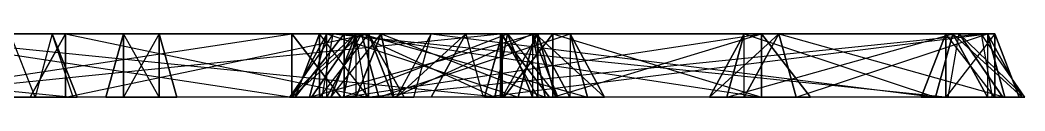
# Model space of a CAD drawing. Extents: x -3500 to 3500, y -22 to 22.
# Drawn here: x -1629.67 to -1591.93, y 19.69 to 22.05 of the extents above; entities that cross this region are included whole.
import ezdxf

# ---------------------------------------------------------------- set-up
doc = ezdxf.new("R2010")
doc.units = 0
doc.layers.add('UB3D', color=1, linetype='CONTINUOUS')

msp = doc.modelspace()

# ---------------------------------------------------------------- linework, layer by layer
at = {"layer": 'UB3D', "color": 2}
for points in [[(-1651.196142, 19.685039, 1291.808307), (-1651.984803, 22.047244, 1291.337205), (-1627.679094, 19.685039, 1252.438228)], [(-1651.984803, 22.047244, 1291.337205), (-1627.679094, 19.685039, 1252.438228), (-1628.467756, 22.047244, 1251.967126)], [(-1651.984803, 22.047244, 1291.337205), (-1630.045, 22.047244, 1251.025), (-1628.467756, 22.047244, 1251.967126)], [(-1635.13563, 22.047244, 1360.813661), (-1635.13563, 19.685039, 1359.895039), (-1611.618583, 22.047244, 1360.813661)], [(-1635.13563, 19.685039, 1359.895039), (-1611.618583, 22.047244, 1360.813661), (-1611.618583, 19.685039, 1359.895039)], [(-1635.13563, 19.685039, 1363.569528), (-1635.13563, 22.047244, 1362.650906), (-1611.618583, 19.685039, 1363.569528)], [(-1635.13563, 22.047244, 1362.650906), (-1611.618583, 19.685039, 1363.569528), (-1611.618583, 22.047244, 1362.650906)], [(-1635.13563, 22.047244, 1360.813661), (-1635.13563, 22.047244, 1362.650906), (-1611.618583, 22.047244, 1360.813661)], [(-1635.13563, 22.047244, 1362.650906), (-1611.618583, 22.047244, 1360.813661), (-1611.618583, 22.047244, 1362.650906)], [(-1635.13563, 22.047244, 1380.498701), (-1635.13563, 19.685039, 1379.580079), (-1619.457598, 22.047244, 1380.498701)], [(-1635.13563, 19.685039, 1379.580079), (-1619.457598, 22.047244, 1380.498701), (-1619.457598, 19.685039, 1379.580079)], [(-1635.13563, 19.685039, 1383.254567), (-1635.13563, 22.047244, 1382.335945), (-1619.457598, 19.685039, 1383.254567)], [(-1635.13563, 22.047244, 1382.335945), (-1619.457598, 19.685039, 1383.254567), (-1619.457598, 22.047244, 1382.335945)], [(-1635.13563, 22.047244, 1380.498701), (-1635.13563, 22.047244, 1382.335945), (-1619.457598, 22.047244, 1380.498701)], [(-1635.13563, 22.047244, 1382.335945), (-1619.457598, 22.047244, 1380.498701), (-1619.457598, 22.047244, 1382.335945)], [(-1630.045, 22.047244, 1251.025), (-1630.833661, 19.685039, 1250.553898), (-1629.102835, 19.685039, 1249.447717)], [(-1630.045, 22.047244, 1251.025), (-1628.467756, 22.047244, 1251.967126), (-1629.102835, 19.685039, 1249.447717)], [(-1629.288898, 19.685039, -1529.238071), (-1627.955591, 22.047244, -1529.238071), (-1627.955591, 19.685039, -1529.904724)], [(-1629.288898, 19.685039, -1527.904764), (-1627.955591, 19.685039, -1527.23811), (-1627.955591, 22.047244, -1527.904764)], [(-1629.288898, 19.685039, -1529.238071), (-1629.288898, 19.685039, -1527.904764), (-1627.955591, 22.047244, -1529.238071)], [(-1629.288898, 19.685039, -1527.904764), (-1627.955591, 22.047244, -1529.238071), (-1627.955591, 22.047244, -1527.904764)], [(-1629.288898, 19.685039, -1557.809488), (-1627.955591, 22.047244, -1557.809488), (-1627.955591, 19.685039, -1558.476142)], [(-1629.288898, 19.685039, -1556.476181), (-1627.955591, 19.685039, -1555.809528), (-1627.955591, 22.047244, -1556.476181)], [(-1629.288898, 19.685039, -1557.809488), (-1629.288898, 19.685039, -1556.476181), (-1627.955591, 22.047244, -1557.809488)], [(-1629.288898, 19.685039, -1556.476181), (-1627.955591, 22.047244, -1557.809488), (-1627.955591, 22.047244, -1556.476181)], [(-1628.467756, 22.047244, 1251.967126), (-1629.102835, 19.685039, 1249.447717), (-1627.525591, 19.685039, 1250.389843)], [(-1627.679094, 19.685039, 1252.438228), (-1628.467756, 22.047244, 1251.967126), (-1627.525591, 19.685039, 1250.389843)], [(-1627.955591, 22.047244, -1529.238071), (-1627.955591, 19.685039, -1529.904724), (-1616.577795, 22.047244, -1529.238071)], [(-1627.955591, 19.685039, -1529.904724), (-1616.577795, 22.047244, -1529.238071), (-1616.577795, 19.685039, -1529.904724)], [(-1627.955591, 19.685039, -1527.23811), (-1627.955591, 22.047244, -1527.904764), (-1616.577795, 19.685039, -1527.23811)], [(-1627.955591, 22.047244, -1527.904764), (-1616.577795, 19.685039, -1527.23811), (-1616.577795, 22.047244, -1527.904764)], [(-1627.955591, 22.047244, -1529.238071), (-1627.955591, 22.047244, -1527.904764), (-1616.577795, 22.047244, -1529.238071)], [(-1627.955591, 22.047244, -1527.904764), (-1616.577795, 22.047244, -1529.238071), (-1616.577795, 22.047244, -1527.904764)], [(-1627.955591, 22.047244, -1557.809488), (-1627.955591, 19.685039, -1558.476142), (-1616.577795, 22.047244, -1557.809488)], [(-1627.955591, 19.685039, -1558.476142), (-1616.577795, 22.047244, -1557.809488), (-1616.577795, 19.685039, -1558.476142)], [(-1627.955591, 19.685039, -1555.809528), (-1627.955591, 22.047244, -1556.476181), (-1616.577795, 19.685039, -1555.809528)], [(-1627.955591, 22.047244, -1556.476181), (-1616.577795, 19.685039, -1555.809528), (-1616.577795, 22.047244, -1556.476181)], [(-1627.955591, 22.047244, -1557.809488), (-1627.955591, 22.047244, -1556.476181), (-1616.577795, 22.047244, -1557.809488)], [(-1627.955591, 22.047244, -1556.476181), (-1616.577795, 22.047244, -1557.809488), (-1616.577795, 22.047244, -1556.476181)], [(-1625.777795, 19.685039, -1527.23811), (-1625.777795, 22.047244, -1528.571417), (-1626.444449, 19.685039, -1528.571417)], [(-1625.777795, 22.047244, -1528.571417), (-1626.444449, 19.685039, -1528.571417), (-1625.777795, 22.047244, -1557.142835)], [(-1626.444449, 19.685039, -1528.571417), (-1625.777795, 22.047244, -1557.142835), (-1626.444449, 19.685039, -1557.142835)], [(-1625.777795, 22.047244, -1557.142835), (-1626.444449, 19.685039, -1557.142835), (-1625.777795, 19.685039, -1558.476142)], [(-1625.777795, 19.685039, -1527.23811), (-1624.444488, 19.685039, -1527.23811), (-1625.777795, 22.047244, -1528.571417)], [(-1624.444488, 19.685039, -1527.23811), (-1625.777795, 22.047244, -1528.571417), (-1624.444488, 22.047244, -1528.571417)], [(-1625.777795, 22.047244, -1528.571417), (-1624.444488, 22.047244, -1528.571417), (-1625.777795, 22.047244, -1557.142835)], [(-1624.444488, 22.047244, -1528.571417), (-1625.777795, 22.047244, -1557.142835), (-1624.444488, 22.047244, -1557.142835)], [(-1625.777795, 22.047244, -1557.142835), (-1624.444488, 22.047244, -1557.142835), (-1625.777795, 19.685039, -1558.476142)], [(-1624.444488, 22.047244, -1557.142835), (-1625.777795, 19.685039, -1558.476142), (-1624.444488, 19.685039, -1558.476142)], [(-1624.444488, 19.685039, -1527.23811), (-1623.777835, 19.685039, -1528.571417), (-1624.444488, 22.047244, -1528.571417)], [(-1623.777835, 19.685039, -1528.571417), (-1624.444488, 22.047244, -1528.571417), (-1623.777835, 19.685039, -1557.142835)], [(-1624.444488, 22.047244, -1528.571417), (-1623.777835, 19.685039, -1557.142835), (-1624.444488, 22.047244, -1557.142835)], [(-1623.777835, 19.685039, -1557.142835), (-1624.444488, 22.047244, -1557.142835), (-1624.444488, 19.685039, -1558.476142)], [(-1619.551929, 19.685039, 1216.059291), (-1618.322402, 19.685039, 1217.704803), (-1617.910118, 22.047244, 1216.883858)], [(-1618.727362, 19.685039, 1214.417559), (-1619.551929, 19.685039, 1216.059291), (-1617.085551, 22.047244, 1215.242126)], [(-1619.551929, 19.685039, 1216.059291), (-1617.085551, 22.047244, 1215.242126), (-1617.910118, 22.047244, 1216.883858)], [(-1619.457598, 22.047244, 1380.498701), (-1619.457598, 19.685039, 1379.580079), (-1617.620354, 19.685039, 1380.498701)], [(-1619.457598, 19.685039, 1383.254567), (-1619.457598, 22.047244, 1382.335945), (-1617.620354, 19.685039, 1382.335945)], [(-1619.457598, 22.047244, 1380.498701), (-1619.457598, 22.047244, 1382.335945), (-1617.620354, 19.685039, 1380.498701)], [(-1619.457598, 22.047244, 1382.335945), (-1617.620354, 19.685039, 1380.498701), (-1617.620354, 19.685039, 1382.335945)], [(-1619.445039, 19.685039, 1227.220118), (-1618.799843, 19.685039, 1229.170236), (-1618.148819, 22.047244, 1228.522126)], [(-1618.143071, 19.685039, 1225.923898), (-1619.445039, 19.685039, 1227.220118), (-1616.84685, 22.047244, 1227.225906)], [(-1619.445039, 19.685039, 1227.220118), (-1616.84685, 22.047244, 1227.225906), (-1618.148819, 22.047244, 1228.522126)], [(-1619.445039, 19.685039, 1216.71689), (-1618.148819, 22.047244, 1215.414882), (-1618.799843, 19.685039, 1214.766772)], [(-1619.445039, 19.685039, 1216.71689), (-1618.143071, 19.685039, 1218.01311), (-1618.148819, 22.047244, 1215.414882)], [(-1619.445039, 19.685039, 1337.456339), (-1618.799843, 19.685039, 1339.406457), (-1618.148819, 22.047244, 1338.758346)], [(-1618.143071, 19.685039, 1336.160118), (-1619.445039, 19.685039, 1337.456339), (-1616.84685, 22.047244, 1337.462126)], [(-1619.445039, 19.685039, 1337.456339), (-1616.84685, 22.047244, 1337.462126), (-1618.148819, 22.047244, 1338.758346)], [(-1619.445039, 19.685039, 1326.95311), (-1618.148819, 22.047244, 1325.651102), (-1618.799843, 19.685039, 1325.002992)], [(-1619.445039, 19.685039, 1326.95311), (-1618.143071, 19.685039, 1328.249331), (-1618.148819, 22.047244, 1325.651102)], [(-1618.416457, 19.685039, 1292.703386), (-1618.416457, 22.047244, 1290.866142), (-1619.335079, 19.685039, 1290.866142)], [(-1618.416457, 22.047244, 1290.866142), (-1619.335079, 19.685039, 1290.866142), (-1618.416457, 22.047244, 1251.496063)], [(-1619.335079, 19.685039, 1290.866142), (-1618.416457, 22.047244, 1251.496063), (-1619.335079, 19.685039, 1251.496063)], [(-1618.416457, 22.047244, 1251.496063), (-1619.335079, 19.685039, 1251.496063), (-1618.416457, 19.685039, 1249.658819)], [(-1619.335079, 19.685039, 1250.577441), (-1617.497835, 22.047244, 1250.577441), (-1617.497835, 19.685039, 1249.658819)], [(-1619.335079, 19.685039, 1252.414685), (-1617.497835, 19.685039, 1253.333307), (-1617.497835, 22.047244, 1252.414685)], [(-1619.335079, 19.685039, 1250.577441), (-1619.335079, 19.685039, 1252.414685), (-1617.497835, 22.047244, 1250.577441)], [(-1619.335079, 19.685039, 1252.414685), (-1617.497835, 22.047244, 1250.577441), (-1617.497835, 22.047244, 1252.414685)], [(-1619.335079, 19.685039, 1270.26248), (-1617.497835, 22.047244, 1270.26248), (-1617.497835, 19.685039, 1269.343858)], [(-1619.335079, 19.685039, 1272.099724), (-1617.497835, 19.685039, 1273.018346), (-1617.497835, 22.047244, 1272.099724)], [(-1619.335079, 19.685039, 1270.26248), (-1619.335079, 19.685039, 1272.099724), (-1617.497835, 22.047244, 1270.26248)], [(-1619.335079, 19.685039, 1272.099724), (-1617.497835, 22.047244, 1270.26248), (-1617.497835, 22.047244, 1272.099724)], [(-1618.416457, 19.685039, 1339.94748), (-1618.416457, 22.047244, 1338.110236), (-1619.335079, 19.685039, 1338.110236)], [(-1618.416457, 22.047244, 1338.110236), (-1619.335079, 19.685039, 1338.110236), (-1618.416457, 22.047244, 1326.299213)], [(-1619.335079, 19.685039, 1338.110236), (-1618.416457, 22.047244, 1326.299213), (-1619.335079, 19.685039, 1326.299213)], [(-1618.416457, 22.047244, 1326.299213), (-1619.335079, 19.685039, 1326.299213), (-1618.416457, 19.685039, 1324.461969)], [(-1618.799843, 19.685039, 1229.170236), (-1618.148819, 22.047244, 1228.522126), (-1610.960827, 19.685039, 1237.044252)], [(-1618.148819, 22.047244, 1215.414882), (-1618.799843, 19.685039, 1214.766772), (-1610.309803, 22.047244, 1207.540866)], [(-1618.799843, 19.685039, 1214.766772), (-1610.309803, 22.047244, 1207.540866), (-1610.960827, 19.685039, 1206.892756)], [(-1618.799843, 19.685039, 1339.406457), (-1618.148819, 22.047244, 1338.758346), (-1610.960827, 19.685039, 1347.280472)], [(-1618.148819, 22.047244, 1325.651102), (-1618.799843, 19.685039, 1325.002992), (-1610.309803, 22.047244, 1317.777087)], [(-1618.799843, 19.685039, 1325.002992), (-1610.309803, 22.047244, 1317.777087), (-1610.960827, 19.685039, 1317.128976)], [(-1618.727362, 19.685039, 1214.417559), (-1617.085551, 22.047244, 1215.242126), (-1616.673268, 19.685039, 1214.421181)], [(-1618.416457, 19.685039, 1292.703386), (-1616.579213, 19.685039, 1292.703386), (-1618.416457, 22.047244, 1290.866142)], [(-1616.579213, 19.685039, 1292.703386), (-1618.416457, 22.047244, 1290.866142), (-1616.579213, 22.047244, 1290.866142)], [(-1618.416457, 22.047244, 1290.866142), (-1616.579213, 22.047244, 1290.866142), (-1618.416457, 22.047244, 1251.496063)], [(-1616.579213, 22.047244, 1290.866142), (-1618.416457, 22.047244, 1251.496063), (-1616.579213, 22.047244, 1251.496063)], [(-1618.416457, 22.047244, 1251.496063), (-1616.579213, 22.047244, 1251.496063), (-1618.416457, 19.685039, 1249.658819)], [(-1616.579213, 22.047244, 1251.496063), (-1618.416457, 19.685039, 1249.658819), (-1616.579213, 19.685039, 1249.658819)], [(-1618.416457, 19.685039, 1339.94748), (-1616.579213, 19.685039, 1339.94748), (-1618.416457, 22.047244, 1338.110236)], [(-1616.579213, 19.685039, 1339.94748), (-1618.416457, 22.047244, 1338.110236), (-1616.579213, 22.047244, 1338.110236)], [(-1618.416457, 22.047244, 1338.110236), (-1616.579213, 22.047244, 1338.110236), (-1618.416457, 22.047244, 1326.299213)], [(-1616.579213, 22.047244, 1338.110236), (-1618.416457, 22.047244, 1326.299213), (-1616.579213, 22.047244, 1326.299213)], [(-1618.416457, 22.047244, 1326.299213), (-1616.579213, 22.047244, 1326.299213), (-1618.416457, 19.685039, 1324.461969)], [(-1616.579213, 22.047244, 1326.299213), (-1618.416457, 19.685039, 1324.461969), (-1616.579213, 19.685039, 1324.461969)], [(-1618.322402, 19.685039, 1217.704803), (-1617.910118, 22.047244, 1216.883858), (-1594.805354, 19.685039, 1229.515827)], [(-1618.148819, 22.047244, 1228.522126), (-1610.960827, 19.685039, 1237.044252), (-1610.309803, 22.047244, 1236.396142)], [(-1616.84685, 22.047244, 1227.225906), (-1618.148819, 22.047244, 1228.522126), (-1609.007835, 22.047244, 1235.099921)], [(-1618.148819, 22.047244, 1228.522126), (-1609.007835, 22.047244, 1235.099921), (-1610.309803, 22.047244, 1236.396142)], [(-1618.143071, 19.685039, 1218.01311), (-1618.148819, 22.047244, 1215.414882), (-1616.84685, 22.047244, 1216.711102)], [(-1618.148819, 22.047244, 1215.414882), (-1616.84685, 22.047244, 1216.711102), (-1610.309803, 22.047244, 1207.540866)], [(-1618.148819, 22.047244, 1338.758346), (-1610.960827, 19.685039, 1347.280472), (-1610.309803, 22.047244, 1346.632362)], [(-1616.84685, 22.047244, 1337.462126), (-1618.148819, 22.047244, 1338.758346), (-1609.007835, 22.047244, 1345.336142)], [(-1618.148819, 22.047244, 1338.758346), (-1609.007835, 22.047244, 1345.336142), (-1610.309803, 22.047244, 1346.632362)], [(-1618.143071, 19.685039, 1328.249331), (-1618.148819, 22.047244, 1325.651102), (-1616.84685, 22.047244, 1326.947323)], [(-1618.148819, 22.047244, 1325.651102), (-1616.84685, 22.047244, 1326.947323), (-1610.309803, 22.047244, 1317.777087)], [(-1618.143071, 19.685039, 1225.923898), (-1616.84685, 22.047244, 1227.225906), (-1616.195827, 19.685039, 1226.577795)], [(-1618.143071, 19.685039, 1218.01311), (-1616.195827, 19.685039, 1217.359213), (-1616.84685, 22.047244, 1216.711102)], [(-1618.143071, 19.685039, 1336.160118), (-1616.84685, 22.047244, 1337.462126), (-1616.195827, 19.685039, 1336.814016)], [(-1618.143071, 19.685039, 1328.249331), (-1616.195827, 19.685039, 1327.595433), (-1616.84685, 22.047244, 1326.947323)], [(-1617.990866, 19.685039, -1528.09685), (-1617.050197, 22.047244, -1529.041732), (-1617.522677, 19.685039, -1529.512087)], [(-1617.990866, 19.685039, -1528.09685), (-1617.046063, 19.685039, -1527.15622), (-1617.050197, 22.047244, -1529.041732)], [(-1617.990866, 19.685039, -1557.617402), (-1617.522677, 19.685039, -1556.202165), (-1617.050197, 22.047244, -1556.67252)], [(-1617.046063, 19.685039, -1558.558031), (-1617.990866, 19.685039, -1557.617402), (-1616.105394, 22.047244, -1557.61315)], [(-1617.990866, 19.685039, -1557.617402), (-1616.105394, 22.047244, -1557.61315), (-1617.050197, 22.047244, -1556.67252)], [(-1617.910118, 22.047244, 1216.883858), (-1594.805354, 19.685039, 1229.515827), (-1594.393071, 22.047244, 1228.694882)], [(-1617.085551, 22.047244, 1215.242126), (-1617.910118, 22.047244, 1216.883858), (-1593.568504, 22.047244, 1227.05315)], [(-1617.910118, 22.047244, 1216.883858), (-1593.568504, 22.047244, 1227.05315), (-1594.393071, 22.047244, 1228.694882)], [(-1617.050197, 22.047244, -1529.041732), (-1617.522677, 19.685039, -1529.512087), (-1611.361299, 22.047244, -1534.756024)], [(-1617.522677, 19.685039, -1529.512087), (-1611.361299, 22.047244, -1534.756024), (-1611.83378, 19.685039, -1535.226378)], [(-1617.522677, 19.685039, -1556.202165), (-1617.050197, 22.047244, -1556.67252), (-1611.83378, 19.685039, -1550.487874)], [(-1617.497835, 22.047244, 1250.577441), (-1617.497835, 19.685039, 1249.658819), (-1601.819803, 22.047244, 1250.577441)], [(-1617.497835, 19.685039, 1249.658819), (-1601.819803, 22.047244, 1250.577441), (-1601.819803, 19.685039, 1249.658819)], [(-1617.497835, 19.685039, 1253.333307), (-1617.497835, 22.047244, 1252.414685), (-1601.819803, 19.685039, 1253.333307)], [(-1617.497835, 22.047244, 1252.414685), (-1601.819803, 19.685039, 1253.333307), (-1601.819803, 22.047244, 1252.414685)], [(-1617.497835, 22.047244, 1250.577441), (-1617.497835, 22.047244, 1252.414685), (-1601.819803, 22.047244, 1250.577441)], [(-1617.497835, 22.047244, 1252.414685), (-1601.819803, 22.047244, 1250.577441), (-1601.819803, 22.047244, 1252.414685)], [(-1617.497835, 22.047244, 1270.26248), (-1617.497835, 19.685039, 1269.343858), (-1601.819803, 22.047244, 1270.26248)], [(-1617.497835, 19.685039, 1269.343858), (-1601.819803, 22.047244, 1270.26248), (-1601.819803, 19.685039, 1269.343858)], [(-1617.497835, 19.685039, 1273.018346), (-1617.497835, 22.047244, 1272.099724), (-1601.819803, 19.685039, 1273.018346)], [(-1617.497835, 22.047244, 1272.099724), (-1601.819803, 19.685039, 1273.018346), (-1601.819803, 22.047244, 1272.099724)], [(-1617.497835, 22.047244, 1270.26248), (-1617.497835, 22.047244, 1272.099724), (-1601.819803, 22.047244, 1270.26248)], [(-1617.497835, 22.047244, 1272.099724), (-1601.819803, 22.047244, 1270.26248), (-1601.819803, 22.047244, 1272.099724)], [(-1617.085551, 22.047244, 1215.242126), (-1616.673268, 19.685039, 1214.421181), (-1593.568504, 22.047244, 1227.05315)], [(-1617.046063, 19.685039, -1527.15622), (-1617.050197, 22.047244, -1529.041732), (-1616.105394, 22.047244, -1528.101102)], [(-1617.050197, 22.047244, -1529.041732), (-1616.105394, 22.047244, -1528.101102), (-1611.361299, 22.047244, -1534.756024)], [(-1617.050197, 22.047244, -1556.67252), (-1611.83378, 19.685039, -1550.487874), (-1611.361299, 22.047244, -1550.958228)], [(-1616.105394, 22.047244, -1557.61315), (-1617.050197, 22.047244, -1556.67252), (-1610.416496, 22.047244, -1551.898858)], [(-1617.050197, 22.047244, -1556.67252), (-1610.416496, 22.047244, -1551.898858), (-1611.361299, 22.047244, -1550.958228)], [(-1617.046063, 19.685039, -1527.15622), (-1615.632913, 19.685039, -1527.630748), (-1616.105394, 22.047244, -1528.101102)], [(-1617.046063, 19.685039, -1558.558031), (-1616.105394, 22.047244, -1557.61315), (-1615.632913, 19.685039, -1558.083504)], [(-1616.84685, 22.047244, 1227.225906), (-1616.195827, 19.685039, 1226.577795), (-1609.007835, 22.047244, 1235.099921)], [(-1616.195827, 19.685039, 1217.359213), (-1616.84685, 22.047244, 1216.711102), (-1608.356811, 19.685039, 1209.485197)], [(-1616.84685, 22.047244, 1216.711102), (-1608.356811, 19.685039, 1209.485197), (-1609.007835, 22.047244, 1208.837087)], [(-1616.84685, 22.047244, 1216.711102), (-1610.309803, 22.047244, 1207.540866), (-1609.007835, 22.047244, 1208.837087)], [(-1616.84685, 22.047244, 1337.462126), (-1616.195827, 19.685039, 1336.814016), (-1609.007835, 22.047244, 1345.336142)], [(-1616.195827, 19.685039, 1327.595433), (-1616.84685, 22.047244, 1326.947323), (-1608.356811, 19.685039, 1319.721417)], [(-1616.84685, 22.047244, 1326.947323), (-1608.356811, 19.685039, 1319.721417), (-1609.007835, 22.047244, 1319.073307)], [(-1616.84685, 22.047244, 1326.947323), (-1610.309803, 22.047244, 1317.777087), (-1609.007835, 22.047244, 1319.073307)], [(-1616.673268, 19.685039, 1214.421181), (-1593.568504, 22.047244, 1227.05315), (-1593.15622, 19.685039, 1226.232205)], [(-1616.579213, 19.685039, 1292.703386), (-1615.660591, 19.685039, 1290.866142), (-1616.579213, 22.047244, 1290.866142)], [(-1615.660591, 19.685039, 1290.866142), (-1616.579213, 22.047244, 1290.866142), (-1615.660591, 19.685039, 1251.496063)], [(-1616.579213, 22.047244, 1290.866142), (-1615.660591, 19.685039, 1251.496063), (-1616.579213, 22.047244, 1251.496063)], [(-1615.660591, 19.685039, 1251.496063), (-1616.579213, 22.047244, 1251.496063), (-1616.579213, 19.685039, 1249.658819)], [(-1616.579213, 19.685039, 1339.94748), (-1615.660591, 19.685039, 1338.110236), (-1616.579213, 22.047244, 1338.110236)], [(-1615.660591, 19.685039, 1338.110236), (-1616.579213, 22.047244, 1338.110236), (-1615.660591, 19.685039, 1326.299213)], [(-1616.579213, 22.047244, 1338.110236), (-1615.660591, 19.685039, 1326.299213), (-1616.579213, 22.047244, 1326.299213)], [(-1615.660591, 19.685039, 1326.299213), (-1616.579213, 22.047244, 1326.299213), (-1616.579213, 19.685039, 1324.461969)], [(-1616.577795, 22.047244, -1529.238071), (-1616.577795, 19.685039, -1529.904724), (-1615.244488, 19.685039, -1529.238071)], [(-1616.577795, 19.685039, -1527.23811), (-1616.577795, 22.047244, -1527.904764), (-1615.244488, 19.685039, -1527.904764)], [(-1616.577795, 22.047244, -1529.238071), (-1616.577795, 22.047244, -1527.904764), (-1615.244488, 19.685039, -1529.238071)], [(-1616.577795, 22.047244, -1527.904764), (-1615.244488, 19.685039, -1529.238071), (-1615.244488, 19.685039, -1527.904764)], [(-1616.577795, 22.047244, -1557.809488), (-1616.577795, 19.685039, -1558.476142), (-1615.244488, 19.685039, -1557.809488)], [(-1616.577795, 19.685039, -1555.809528), (-1616.577795, 22.047244, -1556.476181), (-1615.244488, 19.685039, -1556.476181)], [(-1616.577795, 22.047244, -1557.809488), (-1616.577795, 22.047244, -1556.476181), (-1615.244488, 19.685039, -1557.809488)], [(-1616.577795, 22.047244, -1556.476181), (-1615.244488, 19.685039, -1557.809488), (-1615.244488, 19.685039, -1556.476181)], [(-1616.195827, 19.685039, 1226.577795), (-1609.007835, 22.047244, 1235.099921), (-1608.356811, 19.685039, 1234.451811)], [(-1616.195827, 19.685039, 1336.814016), (-1609.007835, 22.047244, 1345.336142), (-1608.356811, 19.685039, 1344.688031)], [(-1615.632913, 19.685039, -1527.630748), (-1616.105394, 22.047244, -1528.101102), (-1609.944016, 19.685039, -1533.345039)], [(-1616.105394, 22.047244, -1528.101102), (-1609.944016, 19.685039, -1533.345039), (-1610.416496, 22.047244, -1533.815394)], [(-1616.105394, 22.047244, -1528.101102), (-1611.361299, 22.047244, -1534.756024), (-1610.416496, 22.047244, -1533.815394)], [(-1616.105394, 22.047244, -1557.61315), (-1615.632913, 19.685039, -1558.083504), (-1610.416496, 22.047244, -1551.898858)], [(-1615.632913, 19.685039, -1558.083504), (-1610.416496, 22.047244, -1551.898858), (-1609.944016, 19.685039, -1552.369213)], [(-1615.525512, 19.685039, 1270.527205), (-1614.880315, 19.685039, 1272.477323), (-1614.229291, 22.047244, 1271.829213)], [(-1614.223543, 19.685039, 1269.230984), (-1615.525512, 19.685039, 1270.527205), (-1612.927323, 22.047244, 1270.532992)], [(-1615.525512, 19.685039, 1270.527205), (-1612.927323, 22.047244, 1270.532992), (-1614.229291, 22.047244, 1271.829213)], [(-1614.880315, 19.685039, 1272.477323), (-1614.229291, 22.047244, 1271.829213), (-1595.282795, 19.685039, 1292.162362)], [(-1614.229291, 22.047244, 1271.829213), (-1595.282795, 19.685039, 1292.162362), (-1594.631772, 22.047244, 1291.514252)], [(-1612.927323, 22.047244, 1270.532992), (-1614.229291, 22.047244, 1271.829213), (-1593.329803, 22.047244, 1290.218031)], [(-1614.229291, 22.047244, 1271.829213), (-1593.329803, 22.047244, 1290.218031), (-1594.631772, 22.047244, 1291.514252)], [(-1614.223543, 19.685039, 1269.230984), (-1612.927323, 22.047244, 1270.532992), (-1612.276299, 19.685039, 1269.884882)], [(-1612.927323, 22.047244, 1270.532992), (-1612.276299, 19.685039, 1269.884882), (-1593.329803, 22.047244, 1290.218031)], [(-1612.276299, 19.685039, 1269.884882), (-1593.329803, 22.047244, 1290.218031), (-1592.67878, 19.685039, 1289.569921)], [(-1611.555551, 19.685039, -1532.952402), (-1611.555551, 22.047244, -1534.285709), (-1612.222205, 19.685039, -1534.285709)], [(-1611.555551, 22.047244, -1534.285709), (-1612.222205, 19.685039, -1534.285709), (-1611.555551, 22.047244, -1551.428543)], [(-1612.222205, 19.685039, -1534.285709), (-1611.555551, 22.047244, -1551.428543), (-1612.222205, 19.685039, -1551.428543)], [(-1611.555551, 22.047244, -1551.428543), (-1612.222205, 19.685039, -1551.428543), (-1611.555551, 19.685039, -1552.76185)], [(-1611.361299, 22.047244, -1534.756024), (-1611.83378, 19.685039, -1535.226378), (-1610.42063, 19.685039, -1535.700906)], [(-1611.83378, 19.685039, -1550.487874), (-1611.361299, 22.047244, -1550.958228), (-1610.42063, 19.685039, -1550.013346)], [(-1611.618583, 22.047244, 1360.813661), (-1611.618583, 19.685039, 1359.895039), (-1609.781339, 19.685039, 1360.813661)], [(-1611.618583, 19.685039, 1363.569528), (-1611.618583, 22.047244, 1362.650906), (-1609.781339, 19.685039, 1362.650906)], [(-1611.618583, 22.047244, 1360.813661), (-1611.618583, 22.047244, 1362.650906), (-1609.781339, 19.685039, 1360.813661)], [(-1611.618583, 22.047244, 1362.650906), (-1609.781339, 19.685039, 1360.813661), (-1609.781339, 19.685039, 1362.650906)], [(-1611.555551, 19.685039, -1532.952402), (-1610.222244, 19.685039, -1532.952402), (-1611.555551, 22.047244, -1534.285709)], [(-1610.222244, 19.685039, -1532.952402), (-1611.555551, 22.047244, -1534.285709), (-1610.222244, 22.047244, -1534.285709)], [(-1611.555551, 22.047244, -1534.285709), (-1610.222244, 22.047244, -1534.285709), (-1611.555551, 22.047244, -1551.428543)], [(-1610.222244, 22.047244, -1534.285709), (-1611.555551, 22.047244, -1551.428543), (-1610.222244, 22.047244, -1551.428543)], [(-1611.555551, 22.047244, -1551.428543), (-1610.222244, 22.047244, -1551.428543), (-1611.555551, 19.685039, -1552.76185)], [(-1610.222244, 22.047244, -1551.428543), (-1611.555551, 19.685039, -1552.76185), (-1610.222244, 19.685039, -1552.76185)], [(-1611.496063, 19.685039, 1234.829409), (-1609.658819, 22.047244, 1234.829409), (-1609.658819, 19.685039, 1233.910787)], [(-1611.496063, 19.685039, 1236.666654), (-1609.658819, 19.685039, 1237.585276), (-1609.658819, 22.047244, 1236.666654)], [(-1611.496063, 19.685039, 1234.829409), (-1611.496063, 19.685039, 1236.666654), (-1609.658819, 22.047244, 1234.829409)], [(-1611.496063, 19.685039, 1236.666654), (-1609.658819, 22.047244, 1234.829409), (-1609.658819, 22.047244, 1236.666654)], [(-1611.496063, 19.685039, 1207.270354), (-1609.658819, 22.047244, 1207.270354), (-1609.658819, 19.685039, 1206.351732)], [(-1611.496063, 19.685039, 1209.107598), (-1609.658819, 19.685039, 1210.02622), (-1609.658819, 22.047244, 1209.107598)], [(-1611.496063, 19.685039, 1207.270354), (-1611.496063, 19.685039, 1209.107598), (-1609.658819, 22.047244, 1207.270354)], [(-1611.496063, 19.685039, 1209.107598), (-1609.658819, 22.047244, 1207.270354), (-1609.658819, 22.047244, 1209.107598)], [(-1611.496063, 19.685039, 1345.06563), (-1609.658819, 22.047244, 1345.06563), (-1609.658819, 19.685039, 1344.147008)], [(-1611.496063, 19.685039, 1346.902874), (-1609.658819, 19.685039, 1347.821496), (-1609.658819, 22.047244, 1346.902874)], [(-1611.496063, 19.685039, 1345.06563), (-1611.496063, 19.685039, 1346.902874), (-1609.658819, 22.047244, 1345.06563)], [(-1611.496063, 19.685039, 1346.902874), (-1609.658819, 22.047244, 1345.06563), (-1609.658819, 22.047244, 1346.902874)], [(-1611.496063, 19.685039, 1317.506575), (-1609.658819, 22.047244, 1317.506575), (-1609.658819, 19.685039, 1316.587953)], [(-1611.496063, 19.685039, 1319.343819), (-1609.658819, 19.685039, 1320.262441), (-1609.658819, 22.047244, 1319.343819)], [(-1611.496063, 19.685039, 1317.506575), (-1611.496063, 19.685039, 1319.343819), (-1609.658819, 22.047244, 1317.506575)], [(-1611.496063, 19.685039, 1319.343819), (-1609.658819, 22.047244, 1317.506575), (-1609.658819, 22.047244, 1319.343819)], [(-1611.361299, 22.047244, -1534.756024), (-1610.416496, 22.047244, -1533.815394), (-1610.42063, 19.685039, -1535.700906)], [(-1610.416496, 22.047244, -1551.898858), (-1611.361299, 22.047244, -1550.958228), (-1609.475827, 19.685039, -1550.953976)], [(-1611.361299, 22.047244, -1550.958228), (-1609.475827, 19.685039, -1550.953976), (-1610.42063, 19.685039, -1550.013346)], [(-1610.960827, 19.685039, 1237.044252), (-1610.309803, 22.047244, 1236.396142), (-1609.013583, 19.685039, 1237.69815)], [(-1610.309803, 22.047244, 1207.540866), (-1610.960827, 19.685039, 1206.892756), (-1609.013583, 19.685039, 1206.238858)], [(-1610.960827, 19.685039, 1347.280472), (-1610.309803, 22.047244, 1346.632362), (-1609.013583, 19.685039, 1347.93437)], [(-1610.309803, 22.047244, 1317.777087), (-1610.960827, 19.685039, 1317.128976), (-1609.013583, 19.685039, 1316.475079)], [(-1610.416496, 22.047244, -1533.815394), (-1610.42063, 19.685039, -1535.700906), (-1609.475827, 19.685039, -1534.760276)], [(-1609.944016, 19.685039, -1533.345039), (-1610.416496, 22.047244, -1533.815394), (-1609.475827, 19.685039, -1534.760276)], [(-1610.416496, 22.047244, -1551.898858), (-1609.944016, 19.685039, -1552.369213), (-1609.475827, 19.685039, -1550.953976)], [(-1609.007835, 22.047244, 1235.099921), (-1610.309803, 22.047244, 1236.396142), (-1607.711614, 19.685039, 1236.401929)], [(-1610.309803, 22.047244, 1236.396142), (-1607.711614, 19.685039, 1236.401929), (-1609.013583, 19.685039, 1237.69815)], [(-1610.309803, 22.047244, 1207.540866), (-1609.007835, 22.047244, 1208.837087), (-1609.013583, 19.685039, 1206.238858)], [(-1609.007835, 22.047244, 1345.336142), (-1610.309803, 22.047244, 1346.632362), (-1607.711614, 19.685039, 1346.63815)], [(-1610.309803, 22.047244, 1346.632362), (-1607.711614, 19.685039, 1346.63815), (-1609.013583, 19.685039, 1347.93437)], [(-1610.309803, 22.047244, 1317.777087), (-1609.007835, 22.047244, 1319.073307), (-1609.013583, 19.685039, 1316.475079)], [(-1610.222244, 19.685039, -1532.952402), (-1609.555591, 19.685039, -1534.285709), (-1610.222244, 22.047244, -1534.285709)], [(-1609.555591, 19.685039, -1534.285709), (-1610.222244, 22.047244, -1534.285709), (-1609.555591, 19.685039, -1551.428543)], [(-1610.222244, 22.047244, -1534.285709), (-1609.555591, 19.685039, -1551.428543), (-1610.222244, 22.047244, -1551.428543)], [(-1609.555591, 19.685039, -1551.428543), (-1610.222244, 22.047244, -1551.428543), (-1610.222244, 19.685039, -1552.76185)], [(-1609.658819, 22.047244, 1234.829409), (-1609.658819, 19.685039, 1233.910787), (-1601.819803, 22.047244, 1234.829409)], [(-1609.658819, 19.685039, 1233.910787), (-1601.819803, 22.047244, 1234.829409), (-1601.819803, 19.685039, 1233.910787)], [(-1609.658819, 19.685039, 1237.585276), (-1609.658819, 22.047244, 1236.666654), (-1601.819803, 19.685039, 1237.585276)], [(-1609.658819, 22.047244, 1236.666654), (-1601.819803, 19.685039, 1237.585276), (-1601.819803, 22.047244, 1236.666654)], [(-1609.658819, 22.047244, 1234.829409), (-1609.658819, 22.047244, 1236.666654), (-1601.819803, 22.047244, 1234.829409)], [(-1609.658819, 22.047244, 1236.666654), (-1601.819803, 22.047244, 1234.829409), (-1601.819803, 22.047244, 1236.666654)], [(-1609.658819, 22.047244, 1207.270354), (-1609.658819, 19.685039, 1206.351732), (-1601.819803, 22.047244, 1207.270354)], [(-1609.658819, 19.685039, 1206.351732), (-1601.819803, 22.047244, 1207.270354), (-1601.819803, 19.685039, 1206.351732)], [(-1609.658819, 19.685039, 1210.02622), (-1609.658819, 22.047244, 1209.107598), (-1601.819803, 19.685039, 1210.02622)], [(-1609.658819, 22.047244, 1209.107598), (-1601.819803, 19.685039, 1210.02622), (-1601.819803, 22.047244, 1209.107598)], [(-1609.658819, 22.047244, 1207.270354), (-1609.658819, 22.047244, 1209.107598), (-1601.819803, 22.047244, 1207.270354)], [(-1609.658819, 22.047244, 1209.107598), (-1601.819803, 22.047244, 1207.270354), (-1601.819803, 22.047244, 1209.107598)], [(-1609.658819, 22.047244, 1345.06563), (-1609.658819, 19.685039, 1344.147008), (-1601.819803, 22.047244, 1345.06563)], [(-1609.658819, 19.685039, 1344.147008), (-1601.819803, 22.047244, 1345.06563), (-1601.819803, 19.685039, 1344.147008)], [(-1609.658819, 19.685039, 1347.821496), (-1609.658819, 22.047244, 1346.902874), (-1601.819803, 19.685039, 1347.821496)], [(-1609.658819, 22.047244, 1346.902874), (-1601.819803, 19.685039, 1347.821496), (-1601.819803, 22.047244, 1346.902874)], [(-1609.658819, 22.047244, 1345.06563), (-1609.658819, 22.047244, 1346.902874), (-1601.819803, 22.047244, 1345.06563)], [(-1609.658819, 22.047244, 1346.902874), (-1601.819803, 22.047244, 1345.06563), (-1601.819803, 22.047244, 1346.902874)], [(-1609.658819, 22.047244, 1317.506575), (-1609.658819, 19.685039, 1316.587953), (-1601.819803, 22.047244, 1317.506575)], [(-1609.658819, 19.685039, 1316.587953), (-1601.819803, 22.047244, 1317.506575), (-1601.819803, 19.685039, 1316.587953)], [(-1609.658819, 19.685039, 1320.262441), (-1609.658819, 22.047244, 1319.343819), (-1601.819803, 19.685039, 1320.262441)], [(-1609.658819, 22.047244, 1319.343819), (-1601.819803, 19.685039, 1320.262441), (-1601.819803, 22.047244, 1319.343819)], [(-1609.658819, 22.047244, 1317.506575), (-1609.658819, 22.047244, 1319.343819), (-1601.819803, 22.047244, 1317.506575)], [(-1609.658819, 22.047244, 1319.343819), (-1601.819803, 22.047244, 1317.506575), (-1601.819803, 22.047244, 1319.343819)], [(-1609.007835, 22.047244, 1208.837087), (-1609.013583, 19.685039, 1206.238858), (-1607.711614, 19.685039, 1207.535079)], [(-1609.007835, 22.047244, 1319.073307), (-1609.013583, 19.685039, 1316.475079), (-1607.711614, 19.685039, 1317.771299)], [(-1609.007835, 22.047244, 1235.099921), (-1608.356811, 19.685039, 1234.451811), (-1607.711614, 19.685039, 1236.401929)], [(-1608.356811, 19.685039, 1209.485197), (-1609.007835, 22.047244, 1208.837087), (-1607.711614, 19.685039, 1207.535079)], [(-1609.007835, 22.047244, 1345.336142), (-1608.356811, 19.685039, 1344.688031), (-1607.711614, 19.685039, 1346.63815)], [(-1608.356811, 19.685039, 1319.721417), (-1609.007835, 22.047244, 1319.073307), (-1607.711614, 19.685039, 1317.771299)], [(-1603.767008, 19.685039, 1236.401929), (-1602.470787, 22.047244, 1235.099921), (-1603.121811, 19.685039, 1234.451811)], [(-1603.767008, 19.685039, 1236.401929), (-1602.465039, 19.685039, 1237.69815), (-1602.470787, 22.047244, 1235.099921)], [(-1603.767008, 19.685039, 1207.535079), (-1603.121811, 19.685039, 1209.485197), (-1602.470787, 22.047244, 1208.837087)], [(-1602.465039, 19.685039, 1206.238858), (-1603.767008, 19.685039, 1207.535079), (-1601.168819, 22.047244, 1207.540866)], [(-1603.767008, 19.685039, 1207.535079), (-1601.168819, 22.047244, 1207.540866), (-1602.470787, 22.047244, 1208.837087)], [(-1603.767008, 19.685039, 1250.842165), (-1603.121811, 19.685039, 1252.792283), (-1602.470787, 22.047244, 1252.144173)], [(-1602.465039, 19.685039, 1249.545945), (-1603.767008, 19.685039, 1250.842165), (-1601.168819, 22.047244, 1250.847953)], [(-1603.767008, 19.685039, 1250.842165), (-1601.168819, 22.047244, 1250.847953), (-1602.470787, 22.047244, 1252.144173)], [(-1603.767008, 19.685039, 1271.835), (-1602.470787, 22.047244, 1270.532992), (-1603.121811, 19.685039, 1269.884882)], [(-1603.767008, 19.685039, 1271.835), (-1602.465039, 19.685039, 1273.13122), (-1602.470787, 22.047244, 1270.532992)], [(-1603.767008, 19.685039, 1346.63815), (-1602.470787, 22.047244, 1345.336142), (-1603.121811, 19.685039, 1344.688031)], [(-1603.767008, 19.685039, 1346.63815), (-1602.465039, 19.685039, 1347.93437), (-1602.470787, 22.047244, 1345.336142)], [(-1603.767008, 19.685039, 1317.771299), (-1603.121811, 19.685039, 1319.721417), (-1602.470787, 22.047244, 1319.073307)], [(-1602.465039, 19.685039, 1316.475079), (-1603.767008, 19.685039, 1317.771299), (-1601.168819, 22.047244, 1317.777087)], [(-1603.767008, 19.685039, 1317.771299), (-1601.168819, 22.047244, 1317.777087), (-1602.470787, 22.047244, 1319.073307)], [(-1602.470787, 22.047244, 1235.099921), (-1603.121811, 19.685039, 1234.451811), (-1594.631772, 22.047244, 1227.225906)], [(-1603.121811, 19.685039, 1234.451811), (-1594.631772, 22.047244, 1227.225906), (-1595.282795, 19.685039, 1226.577795)], [(-1603.121811, 19.685039, 1209.485197), (-1602.470787, 22.047244, 1208.837087), (-1595.282795, 19.685039, 1217.359213)], [(-1603.121811, 19.685039, 1252.792283), (-1602.470787, 22.047244, 1252.144173), (-1595.282795, 19.685039, 1260.666299)], [(-1602.470787, 22.047244, 1270.532992), (-1603.121811, 19.685039, 1269.884882), (-1594.631772, 22.047244, 1262.658976)], [(-1603.121811, 19.685039, 1269.884882), (-1594.631772, 22.047244, 1262.658976), (-1595.282795, 19.685039, 1262.010866)], [(-1602.470787, 22.047244, 1345.336142), (-1603.121811, 19.685039, 1344.688031), (-1594.631772, 22.047244, 1337.462126)], [(-1603.121811, 19.685039, 1344.688031), (-1594.631772, 22.047244, 1337.462126), (-1595.282795, 19.685039, 1336.814016)], [(-1603.121811, 19.685039, 1319.721417), (-1602.470787, 22.047244, 1319.073307), (-1595.282795, 19.685039, 1327.595433)], [(-1602.465039, 19.685039, 1237.69815), (-1602.470787, 22.047244, 1235.099921), (-1601.168819, 22.047244, 1236.396142)], [(-1602.470787, 22.047244, 1235.099921), (-1601.168819, 22.047244, 1236.396142), (-1594.631772, 22.047244, 1227.225906)], [(-1602.470787, 22.047244, 1208.837087), (-1595.282795, 19.685039, 1217.359213), (-1594.631772, 22.047244, 1216.711102)], [(-1601.168819, 22.047244, 1207.540866), (-1602.470787, 22.047244, 1208.837087), (-1593.329803, 22.047244, 1215.414882)], [(-1602.470787, 22.047244, 1208.837087), (-1593.329803, 22.047244, 1215.414882), (-1594.631772, 22.047244, 1216.711102)], [(-1602.470787, 22.047244, 1252.144173), (-1595.282795, 19.685039, 1260.666299), (-1594.631772, 22.047244, 1260.018189)], [(-1601.168819, 22.047244, 1250.847953), (-1602.470787, 22.047244, 1252.144173), (-1593.329803, 22.047244, 1258.721969)], [(-1602.470787, 22.047244, 1252.144173), (-1593.329803, 22.047244, 1258.721969), (-1594.631772, 22.047244, 1260.018189)], [(-1602.465039, 19.685039, 1273.13122), (-1602.470787, 22.047244, 1270.532992), (-1601.168819, 22.047244, 1271.829213)], [(-1602.470787, 22.047244, 1270.532992), (-1601.168819, 22.047244, 1271.829213), (-1594.631772, 22.047244, 1262.658976)], [(-1602.465039, 19.685039, 1347.93437), (-1602.470787, 22.047244, 1345.336142), (-1601.168819, 22.047244, 1346.632362)], [(-1602.470787, 22.047244, 1345.336142), (-1601.168819, 22.047244, 1346.632362), (-1594.631772, 22.047244, 1337.462126)], [(-1602.470787, 22.047244, 1319.073307), (-1595.282795, 19.685039, 1327.595433), (-1594.631772, 22.047244, 1326.947323)], [(-1601.168819, 22.047244, 1317.777087), (-1602.470787, 22.047244, 1319.073307), (-1593.329803, 22.047244, 1325.651102)], [(-1602.470787, 22.047244, 1319.073307), (-1593.329803, 22.047244, 1325.651102), (-1594.631772, 22.047244, 1326.947323)], [(-1602.465039, 19.685039, 1237.69815), (-1600.517795, 19.685039, 1237.044252), (-1601.168819, 22.047244, 1236.396142)], [(-1602.465039, 19.685039, 1206.238858), (-1601.168819, 22.047244, 1207.540866), (-1600.517795, 19.685039, 1206.892756)], [(-1602.465039, 19.685039, 1249.545945), (-1601.168819, 22.047244, 1250.847953), (-1600.517795, 19.685039, 1250.199843)], [(-1602.465039, 19.685039, 1273.13122), (-1600.517795, 19.685039, 1272.477323), (-1601.168819, 22.047244, 1271.829213)], [(-1602.465039, 19.685039, 1347.93437), (-1600.517795, 19.685039, 1347.280472), (-1601.168819, 22.047244, 1346.632362)], [(-1602.465039, 19.685039, 1316.475079), (-1601.168819, 22.047244, 1317.777087), (-1600.517795, 19.685039, 1317.128976)], [(-1601.819803, 22.047244, 1234.829409), (-1601.819803, 19.685039, 1233.910787), (-1599.982559, 19.685039, 1234.829409)], [(-1601.819803, 19.685039, 1237.585276), (-1601.819803, 22.047244, 1236.666654), (-1599.982559, 19.685039, 1236.666654)], [(-1601.819803, 22.047244, 1234.829409), (-1601.819803, 22.047244, 1236.666654), (-1599.982559, 19.685039, 1234.829409)], [(-1601.819803, 22.047244, 1236.666654), (-1599.982559, 19.685039, 1234.829409), (-1599.982559, 19.685039, 1236.666654)], [(-1601.819803, 22.047244, 1207.270354), (-1601.819803, 19.685039, 1206.351732), (-1599.982559, 19.685039, 1207.270354)], [(-1601.819803, 19.685039, 1210.02622), (-1601.819803, 22.047244, 1209.107598), (-1599.982559, 19.685039, 1209.107598)], [(-1601.819803, 22.047244, 1207.270354), (-1601.819803, 22.047244, 1209.107598), (-1599.982559, 19.685039, 1207.270354)], [(-1601.819803, 22.047244, 1209.107598), (-1599.982559, 19.685039, 1207.270354), (-1599.982559, 19.685039, 1209.107598)], [(-1601.819803, 22.047244, 1250.577441), (-1601.819803, 19.685039, 1249.658819), (-1599.982559, 19.685039, 1250.577441)], [(-1601.819803, 19.685039, 1253.333307), (-1601.819803, 22.047244, 1252.414685), (-1599.982559, 19.685039, 1252.414685)], [(-1601.819803, 22.047244, 1250.577441), (-1601.819803, 22.047244, 1252.414685), (-1599.982559, 19.685039, 1250.577441)], [(-1601.819803, 22.047244, 1252.414685), (-1599.982559, 19.685039, 1250.577441), (-1599.982559, 19.685039, 1252.414685)], [(-1601.819803, 22.047244, 1270.26248), (-1601.819803, 19.685039, 1269.343858), (-1599.982559, 19.685039, 1270.26248)], [(-1601.819803, 19.685039, 1273.018346), (-1601.819803, 22.047244, 1272.099724), (-1599.982559, 19.685039, 1272.099724)], [(-1601.819803, 22.047244, 1270.26248), (-1601.819803, 22.047244, 1272.099724), (-1599.982559, 19.685039, 1270.26248)], [(-1601.819803, 22.047244, 1272.099724), (-1599.982559, 19.685039, 1270.26248), (-1599.982559, 19.685039, 1272.099724)], [(-1601.819803, 22.047244, 1345.06563), (-1601.819803, 19.685039, 1344.147008), (-1599.982559, 19.685039, 1345.06563)], [(-1601.819803, 19.685039, 1347.821496), (-1601.819803, 22.047244, 1346.902874), (-1599.982559, 19.685039, 1346.902874)], [(-1601.819803, 22.047244, 1345.06563), (-1601.819803, 22.047244, 1346.902874), (-1599.982559, 19.685039, 1345.06563)], [(-1601.819803, 22.047244, 1346.902874), (-1599.982559, 19.685039, 1345.06563), (-1599.982559, 19.685039, 1346.902874)], [(-1601.819803, 22.047244, 1317.506575), (-1601.819803, 19.685039, 1316.587953), (-1599.982559, 19.685039, 1317.506575)], [(-1601.819803, 19.685039, 1320.262441), (-1601.819803, 22.047244, 1319.343819), (-1599.982559, 19.685039, 1319.343819)], [(-1601.819803, 22.047244, 1317.506575), (-1601.819803, 22.047244, 1319.343819), (-1599.982559, 19.685039, 1317.506575)], [(-1601.819803, 22.047244, 1319.343819), (-1599.982559, 19.685039, 1317.506575), (-1599.982559, 19.685039, 1319.343819)], [(-1600.517795, 19.685039, 1237.044252), (-1601.168819, 22.047244, 1236.396142), (-1592.67878, 19.685039, 1229.170236)], [(-1601.168819, 22.047244, 1236.396142), (-1592.67878, 19.685039, 1229.170236), (-1593.329803, 22.047244, 1228.522126)], [(-1601.168819, 22.047244, 1236.396142), (-1594.631772, 22.047244, 1227.225906), (-1593.329803, 22.047244, 1228.522126)], [(-1601.168819, 22.047244, 1207.540866), (-1600.517795, 19.685039, 1206.892756), (-1593.329803, 22.047244, 1215.414882)], [(-1601.168819, 22.047244, 1250.847953), (-1600.517795, 19.685039, 1250.199843), (-1593.329803, 22.047244, 1258.721969)], [(-1600.517795, 19.685039, 1272.477323), (-1601.168819, 22.047244, 1271.829213), (-1592.67878, 19.685039, 1264.603307)], [(-1601.168819, 22.047244, 1271.829213), (-1592.67878, 19.685039, 1264.603307), (-1593.329803, 22.047244, 1263.955197)], [(-1601.168819, 22.047244, 1271.829213), (-1594.631772, 22.047244, 1262.658976), (-1593.329803, 22.047244, 1263.955197)], [(-1600.517795, 19.685039, 1347.280472), (-1601.168819, 22.047244, 1346.632362), (-1592.67878, 19.685039, 1339.406457)], [(-1601.168819, 22.047244, 1346.632362), (-1592.67878, 19.685039, 1339.406457), (-1593.329803, 22.047244, 1338.758346)], [(-1601.168819, 22.047244, 1346.632362), (-1594.631772, 22.047244, 1337.462126), (-1593.329803, 22.047244, 1338.758346)], [(-1601.168819, 22.047244, 1317.777087), (-1600.517795, 19.685039, 1317.128976), (-1593.329803, 22.047244, 1325.651102)], [(-1600.517795, 19.685039, 1206.892756), (-1593.329803, 22.047244, 1215.414882), (-1592.67878, 19.685039, 1214.766772)], [(-1600.517795, 19.685039, 1250.199843), (-1593.329803, 22.047244, 1258.721969), (-1592.67878, 19.685039, 1258.073858)], [(-1600.517795, 19.685039, 1317.128976), (-1593.329803, 22.047244, 1325.651102), (-1592.67878, 19.685039, 1325.002992)], [(-1594.899409, 19.685039, 1265.144331), (-1594.899409, 22.047244, 1263.307087), (-1595.818031, 19.685039, 1263.307087)], [(-1594.899409, 22.047244, 1263.307087), (-1595.818031, 19.685039, 1263.307087), (-1594.899409, 22.047244, 1259.370079)], [(-1595.818031, 19.685039, 1263.307087), (-1594.899409, 22.047244, 1259.370079), (-1595.818031, 19.685039, 1259.370079)], [(-1594.899409, 22.047244, 1259.370079), (-1595.818031, 19.685039, 1259.370079), (-1594.899409, 19.685039, 1257.532835)], [(-1594.899409, 19.685039, 1339.94748), (-1594.899409, 22.047244, 1338.110236), (-1595.818031, 19.685039, 1338.110236)], [(-1594.899409, 22.047244, 1338.110236), (-1595.818031, 19.685039, 1338.110236), (-1594.899409, 22.047244, 1326.299213)], [(-1595.818031, 19.685039, 1338.110236), (-1594.899409, 22.047244, 1326.299213), (-1595.818031, 19.685039, 1326.299213)], [(-1594.899409, 22.047244, 1326.299213), (-1595.818031, 19.685039, 1326.299213), (-1594.899409, 19.685039, 1324.461969)], [(-1594.631772, 22.047244, 1227.225906), (-1595.282795, 19.685039, 1226.577795), (-1593.335551, 19.685039, 1225.923898)], [(-1595.282795, 19.685039, 1217.359213), (-1594.631772, 22.047244, 1216.711102), (-1593.335551, 19.685039, 1218.01311)], [(-1595.282795, 19.685039, 1260.666299), (-1594.631772, 22.047244, 1260.018189), (-1593.335551, 19.685039, 1261.320197)], [(-1594.631772, 22.047244, 1262.658976), (-1595.282795, 19.685039, 1262.010866), (-1593.335551, 19.685039, 1261.356969)], [(-1595.282795, 19.685039, 1292.162362), (-1594.631772, 22.047244, 1291.514252), (-1593.335551, 19.685039, 1292.81626)], [(-1594.631772, 22.047244, 1337.462126), (-1595.282795, 19.685039, 1336.814016), (-1593.335551, 19.685039, 1336.160118)], [(-1595.282795, 19.685039, 1327.595433), (-1594.631772, 22.047244, 1326.947323), (-1593.335551, 19.685039, 1328.249331)], [(-1594.899409, 19.685039, 1265.144331), (-1593.062165, 19.685039, 1265.144331), (-1594.899409, 22.047244, 1263.307087)], [(-1593.062165, 19.685039, 1265.144331), (-1594.899409, 22.047244, 1263.307087), (-1593.062165, 22.047244, 1263.307087)], [(-1594.899409, 22.047244, 1263.307087), (-1593.062165, 22.047244, 1263.307087), (-1594.899409, 22.047244, 1259.370079)], [(-1593.062165, 22.047244, 1263.307087), (-1594.899409, 22.047244, 1259.370079), (-1593.062165, 22.047244, 1259.370079)], [(-1594.899409, 22.047244, 1259.370079), (-1593.062165, 22.047244, 1259.370079), (-1594.899409, 19.685039, 1257.532835)], [(-1593.062165, 22.047244, 1259.370079), (-1594.899409, 19.685039, 1257.532835), (-1593.062165, 19.685039, 1257.532835)], [(-1594.899409, 19.685039, 1339.94748), (-1593.062165, 19.685039, 1339.94748), (-1594.899409, 22.047244, 1338.110236)], [(-1593.062165, 19.685039, 1339.94748), (-1594.899409, 22.047244, 1338.110236), (-1593.062165, 22.047244, 1338.110236)], [(-1594.899409, 22.047244, 1338.110236), (-1593.062165, 22.047244, 1338.110236), (-1594.899409, 22.047244, 1326.299213)], [(-1593.062165, 22.047244, 1338.110236), (-1594.899409, 22.047244, 1326.299213), (-1593.062165, 22.047244, 1326.299213)], [(-1594.899409, 22.047244, 1326.299213), (-1593.062165, 22.047244, 1326.299213), (-1594.899409, 19.685039, 1324.461969)], [(-1593.062165, 22.047244, 1326.299213), (-1594.899409, 19.685039, 1324.461969), (-1593.062165, 19.685039, 1324.461969)], [(-1594.805354, 19.685039, 1229.515827), (-1594.393071, 22.047244, 1228.694882), (-1592.75126, 19.685039, 1229.519449)], [(-1594.631772, 22.047244, 1227.225906), (-1593.329803, 22.047244, 1228.522126), (-1593.335551, 19.685039, 1225.923898)], [(-1593.329803, 22.047244, 1215.414882), (-1594.631772, 22.047244, 1216.711102), (-1592.033583, 19.685039, 1216.71689)], [(-1594.631772, 22.047244, 1216.711102), (-1592.033583, 19.685039, 1216.71689), (-1593.335551, 19.685039, 1218.01311)], [(-1593.329803, 22.047244, 1258.721969), (-1594.631772, 22.047244, 1260.018189), (-1592.033583, 19.685039, 1260.023976)], [(-1594.631772, 22.047244, 1260.018189), (-1592.033583, 19.685039, 1260.023976), (-1593.335551, 19.685039, 1261.320197)], [(-1594.631772, 22.047244, 1262.658976), (-1593.329803, 22.047244, 1263.955197), (-1593.335551, 19.685039, 1261.356969)], [(-1593.329803, 22.047244, 1290.218031), (-1594.631772, 22.047244, 1291.514252), (-1592.033583, 19.685039, 1291.520039)], [(-1594.631772, 22.047244, 1291.514252), (-1592.033583, 19.685039, 1291.520039), (-1593.335551, 19.685039, 1292.81626)], [(-1594.631772, 22.047244, 1337.462126), (-1593.329803, 22.047244, 1338.758346), (-1593.335551, 19.685039, 1336.160118)], [(-1593.329803, 22.047244, 1325.651102), (-1594.631772, 22.047244, 1326.947323), (-1592.033583, 19.685039, 1326.95311)], [(-1594.631772, 22.047244, 1326.947323), (-1592.033583, 19.685039, 1326.95311), (-1593.335551, 19.685039, 1328.249331)], [(-1593.568504, 22.047244, 1227.05315), (-1594.393071, 22.047244, 1228.694882), (-1591.926693, 19.685039, 1227.877717)], [(-1594.393071, 22.047244, 1228.694882), (-1591.926693, 19.685039, 1227.877717), (-1592.75126, 19.685039, 1229.519449)], [(-1593.568504, 22.047244, 1227.05315), (-1593.15622, 19.685039, 1226.232205), (-1591.926693, 19.685039, 1227.877717)], [(-1593.329803, 22.047244, 1228.522126), (-1593.335551, 19.685039, 1225.923898), (-1592.033583, 19.685039, 1227.220118)], [(-1593.329803, 22.047244, 1263.955197), (-1593.335551, 19.685039, 1261.356969), (-1592.033583, 19.685039, 1262.653189)], [(-1593.329803, 22.047244, 1338.758346), (-1593.335551, 19.685039, 1336.160118), (-1592.033583, 19.685039, 1337.456339)], [(-1592.67878, 19.685039, 1229.170236), (-1593.329803, 22.047244, 1228.522126), (-1592.033583, 19.685039, 1227.220118)], [(-1593.329803, 22.047244, 1215.414882), (-1592.67878, 19.685039, 1214.766772), (-1592.033583, 19.685039, 1216.71689)], [(-1593.329803, 22.047244, 1258.721969), (-1592.67878, 19.685039, 1258.073858), (-1592.033583, 19.685039, 1260.023976)], [(-1592.67878, 19.685039, 1264.603307), (-1593.329803, 22.047244, 1263.955197), (-1592.033583, 19.685039, 1262.653189)], [(-1593.329803, 22.047244, 1290.218031), (-1592.67878, 19.685039, 1289.569921), (-1592.033583, 19.685039, 1291.520039)], [(-1592.67878, 19.685039, 1339.406457), (-1593.329803, 22.047244, 1338.758346), (-1592.033583, 19.685039, 1337.456339)], [(-1593.329803, 22.047244, 1325.651102), (-1592.67878, 19.685039, 1325.002992), (-1592.033583, 19.685039, 1326.95311)], [(-1593.062165, 19.685039, 1265.144331), (-1592.143543, 19.685039, 1263.307087), (-1593.062165, 22.047244, 1263.307087)], [(-1592.143543, 19.685039, 1263.307087), (-1593.062165, 22.047244, 1263.307087), (-1592.143543, 19.685039, 1259.370079)], [(-1593.062165, 22.047244, 1263.307087), (-1592.143543, 19.685039, 1259.370079), (-1593.062165, 22.047244, 1259.370079)], [(-1592.143543, 19.685039, 1259.370079), (-1593.062165, 22.047244, 1259.370079), (-1593.062165, 19.685039, 1257.532835)], [(-1593.062165, 19.685039, 1339.94748), (-1592.143543, 19.685039, 1338.110236), (-1593.062165, 22.047244, 1338.110236)], [(-1592.143543, 19.685039, 1338.110236), (-1593.062165, 22.047244, 1338.110236), (-1592.143543, 19.685039, 1326.299213)], [(-1593.062165, 22.047244, 1338.110236), (-1592.143543, 19.685039, 1326.299213), (-1593.062165, 22.047244, 1326.299213)], [(-1592.143543, 19.685039, 1326.299213), (-1593.062165, 22.047244, 1326.299213), (-1593.062165, 19.685039, 1324.461969)]]:
    msp.add_3dface(points, dxfattribs=at)

doc.saveas('drawing.dxf')
